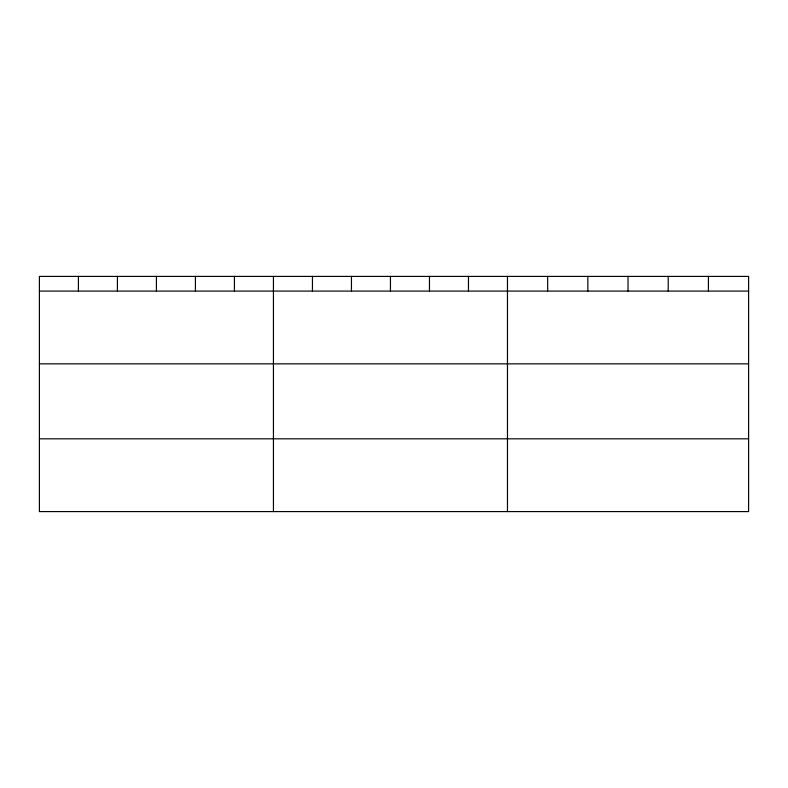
<?xml version="1.0" encoding="UTF-8"?>
<svg xmlns="http://www.w3.org/2000/svg" width="788" height="788" viewBox="0 0 788 788"><rect width="100%" height="100%" fill="white"/><g stroke="black" fill="none" stroke-linecap="round" stroke-linejoin="round"><path stroke-width="1.18" d="M748.6 363.849L748.6 276.411L39.4 276.411L39.4 511.589L748.6 511.589L748.6 363.849L39.4 363.849M39.4 291.077L748.6 291.077M39.4 438.817L748.6 438.817M708.412 276.411L708.412 291.077M668.224 276.411L668.224 291.077M628.036 276.411L628.036 291.077M587.848 276.411L587.848 291.077M547.66 276.411L547.66 291.077M507.472 276.411L507.472 511.589M468.466 276.411L468.466 291.077M429.46 276.411L429.46 291.077M390.454 276.411L390.454 291.077M351.448 276.411L351.448 291.077M312.442 276.411L312.442 291.077M273.436 276.411L273.436 511.589M234.43 276.411L234.43 291.077M195.424 276.411L195.424 291.077M156.418 276.411L156.418 291.077M117.412 276.411L117.412 291.077M78.406 276.411L78.406 291.077"/></g></svg>
